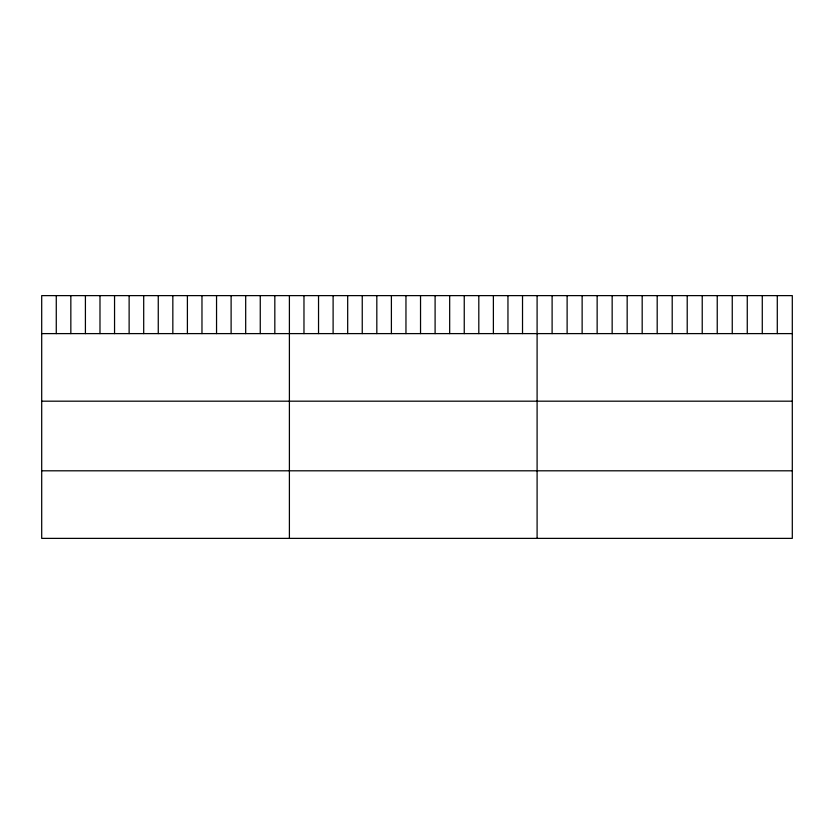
<?xml version="1.0" encoding="UTF-8"?>
<svg xmlns="http://www.w3.org/2000/svg" width="834" height="834" viewBox="0 0 834 834"><rect width="100%" height="100%" fill="white"/><g stroke="black" fill="none" stroke-linecap="round" stroke-linejoin="round"><path stroke-width="1.25" d="M792.3 333.61L792.3 538.378L41.7 538.378L41.7 295.622L792.3 295.622L792.3 333.61L41.7 333.61M41.7 401.185L792.3 401.185M41.7 470.803L792.3 470.803M777.288 295.622L777.288 333.61M762.276 295.622L762.276 333.61M747.264 295.622L747.264 333.61M732.252 295.622L732.252 333.61M717.24 295.622L717.24 333.61M702.228 295.622L702.228 333.61M687.216 295.622L687.216 333.61M672.204 295.622L672.204 333.61M657.192 295.622L657.192 333.61M642.18 295.622L642.18 333.61M627.168 295.622L627.168 333.61M612.156 295.622L612.156 333.61M597.144 295.622L597.144 333.61M582.132 295.622L582.132 333.61M567.12 295.622L567.12 333.61M552.108 295.622L552.108 333.61M537.096 295.622L537.096 538.378M522.522 295.622L522.522 333.61M507.958 295.622L507.958 333.61M493.384 295.622L493.384 333.61M478.81 295.622L478.81 333.61M464.246 295.622L464.246 333.61M449.672 295.622L449.672 333.61M435.098 295.622L435.098 333.61M420.534 295.622L420.534 333.61M405.96 295.622L405.96 333.61M391.396 295.622L391.396 333.61M376.822 295.622L376.822 333.61M362.248 295.622L362.248 333.61M347.684 295.622L347.684 333.61M333.11 295.622L333.11 333.61M318.536 295.622L318.536 333.61M303.972 295.622L303.972 333.61M289.398 295.622L289.398 538.378M274.824 295.622L274.824 333.61M260.26 295.622L260.26 333.61M245.686 295.622L245.686 333.61M231.112 295.622L231.112 333.61M216.548 295.622L216.548 333.61M201.974 295.622L201.974 333.61M187.4 295.622L187.4 333.61M172.836 295.622L172.836 333.61M158.262 295.622L158.262 333.61M143.698 295.622L143.698 333.61M129.124 295.622L129.124 333.61M114.55 295.622L114.55 333.61M99.986 295.622L99.986 333.61M85.412 295.622L85.412 333.61M70.838 295.622L70.838 333.61M56.274 295.622L56.274 333.61"/></g></svg>
